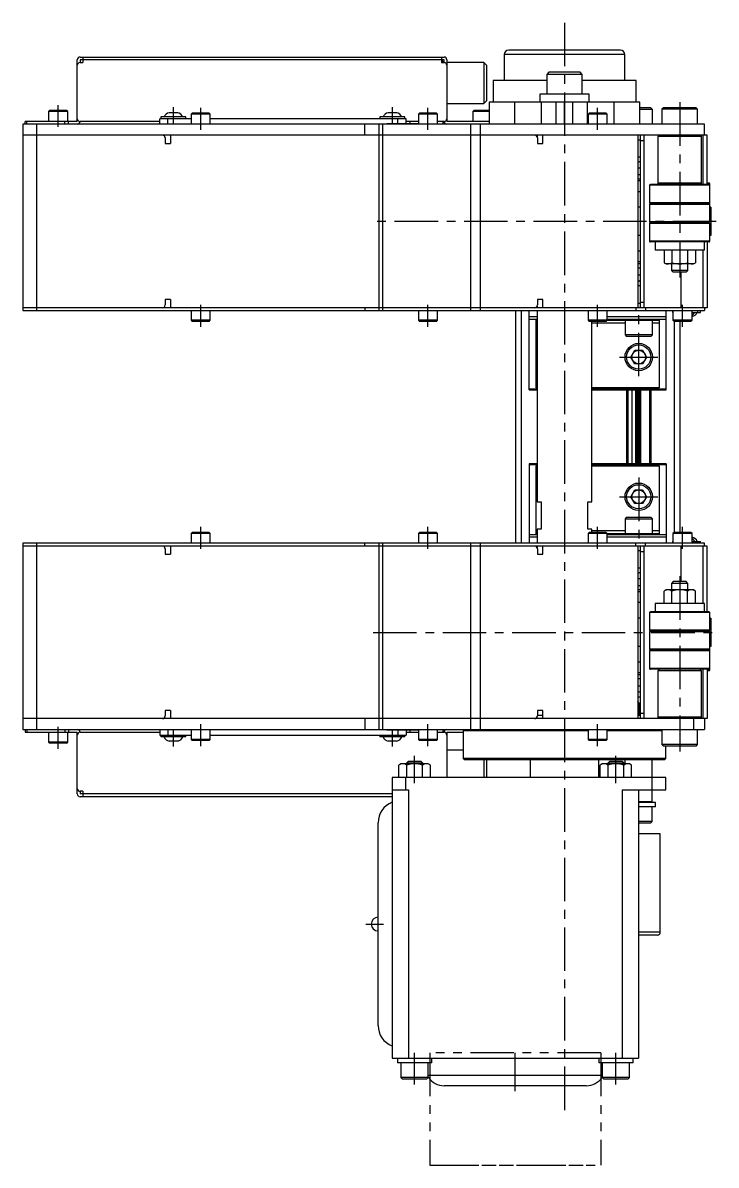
# Model space of a CAD drawing. Extents: x 0 to 4662, y -8 to 1177.
# Drawn here: x 0 to 253.3, y 756.7 to 1173.7 of the extents above; entities that cross this region are included whole.
import ezdxf

# ---------------------------------------------------------------- set-up
doc = ezdxf.new("R2010")
doc.units = 0
doc.header["$LTSCALE"] = 0.5
doc.linetypes.add('CENTER', pattern=[50.8, 31.75, -6.35, 6.35, -6.35])
doc.linetypes.add('PHANTOM', pattern=[63.5, 31.75, -6.35, 6.35, -6.35, 6.35, -6.35])
for name, color, linetype in [('MSM_CENTER', 1, 'CENTER'), ('MSM_CONTINUOUS', 7, 'CONTINUOUS'), ('MSM_IMAGINARY', 6, 'PHANTOM')]:
    doc.layers.add(name, color=color, linetype=linetype)

msp = doc.modelspace()

# ---------------------------------------------------------------- linework, layer by layer
at = {"layer": 'MSM_CENTER'}
for p, q in [((197.9, 1173.66), (197.9, 775.66)), ((12.9, 1135.66), (12.9, 1143.66)), ((55, 1136.66), (55, 1142.86)), ((65, 1134.66), (65, 1142.66)), ((135, 1136.66), (135, 1142.86)), ((148, 1134.66), (148, 1142.66)), ((210, 1134.66), (210, 1142.66)), ((240, 1144.66), (240, 1080.66)), ((253.3, 1101.16), (128, 1101.16)), ((65, 1062.66), (65, 1070.66)), ((148, 1062.66), (148, 1070.66)), ((210, 1062.66), (210, 1070.66)), ((241, 1062.66), (241, 1070.66)), ((225, 1044.66), (225, 1067.16)), ((218, 1051.66), (232, 1051.66)), ((225, 1007.66), (225, 985.16)), ((218, 1000.66), (232, 1000.66)), ((65, 981.66), (65, 989.66)), ((148, 981.66), (148, 989.66)), ((210, 981.66), (210, 989.66)), ((241, 981.66), (241, 989.66)), ((240, 971.66), (240, 907.66)), ((128, 951.16), (253.3, 951.16)), ((65, 909.66), (65, 917.66)), ((148, 909.66), (148, 917.66)), ((210, 909.66), (210, 917.66)), ((12.9, 908.66), (12.9, 916.66)), ((55, 909.46), (55, 915.66)), ((135, 909.46), (135, 915.66)), ((143.13, 896.16), (143.13, 906.06)), ((216.67, 896.16), (216.67, 906.06)), ((125.3, 844.66), (131.8, 844.66)), ((143.13, 786.06), (143.13, 797.66)), ((179.9, 783.66), (179.9, 797.66)), ((216.67, 786.06), (216.67, 797.66))]:
    msp.add_line(p, q, dxfattribs=at)
at = {"layer": 'MSM_CONTINUOUS'}
for p, q in [((218.3, 1163.66), (177.5, 1163.66)), ((19.9, 1158.16), (19.9, 1160.16)), ((20.9, 1161.16), (153.9, 1161.16)), ((153.9, 1160.16), (20.9, 1160.16)), ((20.9, 1160.16), (20.9, 1159.16)), ((21.9, 1161.16), (21.9, 1159.16)), ((152.9, 1161.16), (152.9, 1159.16)), ((153.4, 1159.66), (152.9, 1159.66)), ((153.4, 1159.66), (153.4, 1159.16)), ((153.9, 1159.16), (153.9, 1160.16)), ((154.9, 1160.16), (154.9, 1138.66)), ((175.9, 1162.06), (175.9, 1152.66)), ((219.9, 1162.06), (175.9, 1162.06)), ((219.9, 1152.66), (219.9, 1162.06)), ((19.9, 1138.66), (19.9, 1158.16)), ((20.9, 1159.16), (21.9, 1159.16)), ((152.9, 1159.16), (153.9, 1159.16)), ((168.4, 1159.16), (154.9, 1159.16)), ((169.4, 1158.16), (168.4, 1159.16)), ((168.4, 1159.16), (168.4, 1144.16)), ((169.4, 1158.16), (169.4, 1145.16)), ((192.2, 1155.66), (191.4, 1154.86)), ((203.6, 1155.66), (192.2, 1155.66)), ((204.4, 1154.86), (203.6, 1155.66)), ((171.77, 1152.66), (171.77, 1144.66)), ((191.39, 1152.66), (171.77, 1152.66)), ((191.4, 1154.86), (191.4, 1147.66)), ((204.4, 1154.86), (191.4, 1154.86)), ((204.4, 1147.66), (204.4, 1154.86)), ((224.03, 1152.66), (204.41, 1152.66)), ((224.03, 1144.66), (224.03, 1152.66)), ((188.9, 1147.66), (188.9, 1144.66)), ((206.9, 1147.66), (188.9, 1147.66)), ((206.9, 1144.66), (206.9, 1147.66)), ((154.9, 1144.16), (168.4, 1144.16)), ((168.4, 1144.16), (169.4, 1145.16)), ((170.4, 1144.66), (170.4, 1136.66)), ((225.4, 1144.66), (170.4, 1144.66)), ((179.72, 1136.66), (179.72, 1144.66)), ((189.5, 1136.66), (189.5, 1144.66)), ((194.89, 1136.66), (194.89, 1144.66)), ((197.9, 1136.66), (197.9, 1144.66)), ((200.91, 1136.66), (200.91, 1144.66)), ((206.3, 1136.66), (206.3, 1144.66)), ((216.08, 1136.66), (216.08, 1144.66)), ((225.4, 1136.66), (225.4, 1144.66)), ((229.4, 1142.66), (225.4, 1142.66)), ((230, 1142.06), (229.4, 1142.66)), ((234, 1142.66), (233.5, 1142.16)), ((246, 1142.66), (234, 1142.66)), ((246.5, 1142.16), (246, 1142.66)), ((9.8, 1141.66), (9.4, 1141.26)), ((9.4, 1141.26), (9.4, 1137.66)), ((16.4, 1141.26), (9.4, 1141.26)), ((16, 1141.66), (9.8, 1141.66)), ((16.4, 1141.26), (16, 1141.66)), ((16.4, 1137.66), (16.4, 1141.26)), ((19.9, 1137.66), (19.9, 1138.65)), ((61.5, 1138.66), (50, 1138.66)), ((50, 1136.66), (50, 1138.66)), ((50.4, 1139.36), (50.4, 1138.66)), ((59.6, 1139.36), (50.4, 1139.36)), ((53, 1136.66), (53, 1138.66)), ((56.57, 1140.86), (53.43, 1140.86)), ((59.6, 1138.66), (59.6, 1139.36)), ((61.9, 1140.66), (61.5, 1140.26)), ((61.5, 1140.26), (61.5, 1136.66)), ((68.5, 1140.26), (61.5, 1140.26)), ((68.1, 1140.66), (61.9, 1140.66)), ((68.5, 1140.26), (68.1, 1140.66)), ((68.5, 1136.66), (68.5, 1140.26)), ((140, 1138.66), (68.5, 1138.66)), ((130.4, 1139.36), (130.4, 1138.66)), ((139.6, 1139.36), (130.4, 1139.36)), ((136.57, 1140.86), (133.43, 1140.86)), ((137, 1136.76), (137, 1138.66)), ((139.6, 1138.66), (139.6, 1139.36)), ((140, 1136.76), (140, 1138.66)), ((144.9, 1140.66), (144.5, 1140.26)), ((144.5, 1140.26), (144.5, 1136.66)), ((151.5, 1140.26), (144.5, 1140.26)), ((151.1, 1140.66), (144.9, 1140.66)), ((151.5, 1140.26), (151.1, 1140.66)), ((151.5, 1136.66), (151.5, 1140.26)), ((154.9, 1138.65), (154.9, 1137.66)), ((164.8, 1141.66), (164.4, 1141.26)), ((164.4, 1141.26), (164.4, 1137.66)), ((170.4, 1141.26), (164.4, 1141.26)), ((170.4, 1141.66), (164.8, 1141.66)), ((206.9, 1140.66), (206.5, 1140.26)), ((206.5, 1140.26), (206.5, 1136.66)), ((213.5, 1140.26), (206.5, 1140.26)), ((213.1, 1140.66), (206.9, 1140.66)), ((213.5, 1140.26), (213.1, 1140.66)), ((213.5, 1136.66), (213.5, 1140.26)), ((230, 1142.06), (225.4, 1142.06)), ((230, 1136.66), (230, 1142.06)), ((233.5, 1142.16), (233.5, 1136.66)), ((246.5, 1142.16), (233.5, 1142.16)), ((246.5, 1136.66), (246.5, 1142.16)), ((0, 1136.66), (0, 1068.66)), ((249, 1136.66), (0, 1136.66)), ((0.9, 1136.66), (0.9, 1137.66)), ((19.9, 1137.66), (0.9, 1137.66)), ((1.49, 1136.66), (1.49, 1137.66)), ((5, 1136.66), (5, 1068.66)), ((15.31, 1136.66), (15.31, 1137.66)), ((16.73, 1136.66), (16.73, 1137.66)), ((50, 1137.66), (20.9, 1137.66)), ((125, 1132.66), (125, 1136.66)), ((130, 1136.66), (130, 1068.66)), ((131.46, 1136.66), (131.46, 1068.66)), ((133, 1136.66), (133, 1136.76)), ((144.5, 1136.76), (133, 1136.76)), ((144.5, 1137.66), (140, 1137.66)), ((141.4, 1137.66), (141.4, 1136.76)), ((153.9, 1137.66), (151.5, 1137.66)), ((153.4, 1137.66), (153.4, 1136.66)), ((170.4, 1137.66), (154.9, 1137.66)), ((163.54, 1136.66), (163.54, 1068.66)), ((167.07, 1136.66), (167.07, 1068.66)), ((249, 1132.66), (249, 1136.66)), ((250, 1132.66), (0, 1132.66)), ((52, 1131.66), (52, 1129.66)), ((54, 1132.66), (54, 1129.66)), ((187.9, 1132.66), (187.9, 1132.09)), ((188, 1131.66), (188, 1129.66)), ((190, 1129.66), (190, 1132.66)), ((224.62, 1132.66), (224.62, 1069.66)), ((224.62, 1130.96), (225.5, 1130.96)), ((225.5, 1132.66), (225.5, 1069.66)), ((225.5, 1130.66), (227, 1130.66)), ((227, 1069.66), (227, 1132.66)), ((232.5, 1132.66), (232, 1132.16)), ((232, 1132.16), (232, 1115.16)), ((248, 1132.16), (232, 1132.16)), ((248, 1132.16), (247.5, 1132.66)), ((248, 1115.16), (248, 1132.16)), ((248.5, 1114.66), (248.5, 1132.66)), ((250, 1114.66), (250, 1132.66)), ((52, 1129.66), (54, 1129.66)), ((188, 1129.66), (190, 1129.66)), ((225.5, 1124.66), (224.62, 1124.66)), ((224.62, 1123.08), (225, 1122.86)), ((225, 1122.86), (225.5, 1123.15)), ((225.5, 1120.66), (224.62, 1120.66)), ((225.51, 1118.16), (224.64, 1118.16)), ((225.5, 1115.94), (224.64, 1115.94)), ((225.5, 1116.64), (224.65, 1116.64)), ((229, 1114.36), (229, 1107.96)), ((251, 1114.36), (229, 1114.36)), ((250.7, 1114.66), (229.3, 1114.66)), ((232, 1115.16), (232.5, 1114.66)), ((248, 1115.16), (232, 1115.16)), ((247.5, 1114.66), (248, 1115.16)), ((251, 1114.86), (250, 1114.86)), ((250.7, 1115.16), (250.01, 1115.16)), ((251, 1107.96), (251, 1114.86)), ((225.51, 1112.01), (224.63, 1112.01)), ((225.5, 1106.31), (224.62, 1106.31)), ((251, 1107.96), (229, 1107.96)), ((229, 1107.36), (229, 1100.96)), ((251, 1107.36), (229, 1107.36)), ((250.7, 1107.66), (229.3, 1107.66)), ((251, 1107.86), (250.98, 1107.86)), ((251, 1100.96), (251, 1107.86)), ((251.3, 1106.31), (251, 1106.31)), ((251.3, 1106.31), (251.3, 1096.01)), ((251, 1100.96), (229, 1100.96)), ((229, 1100.36), (229, 1093.96)), ((251, 1100.36), (229, 1100.36)), ((250.7, 1100.66), (229.3, 1100.66)), ((251, 1093.96), (251, 1100.36)), ((225.5, 1096.01), (224.62, 1096.01)), ((251, 1093.96), (229, 1093.96)), ((250.7, 1093.66), (229.3, 1093.66)), ((231, 1093.66), (231, 1090.66)), ((249, 1090.66), (249, 1093.66)), ((250, 1093.66), (250, 1069.65)), ((251.3, 1096.01), (251, 1096.01)), ((225.51, 1090.31), (224.63, 1090.31)), ((249, 1090.66), (231, 1090.66)), ((234.25, 1090.66), (234.25, 1086.09)), ((237.12, 1090.66), (237.12, 1086.09)), ((242.88, 1090.66), (242.88, 1086.09)), ((245.75, 1090.66), (245.75, 1086.09)), ((248.5, 1069.66), (248.5, 1090.66)), ((225.5, 1086.38), (224.64, 1086.38)), ((225.5, 1085.68), (224.65, 1085.68)), ((234.25, 1086.09), (235, 1085.66)), ((245, 1085.66), (235, 1085.66)), ((237, 1085.66), (237, 1083.27)), ((243, 1083.27), (243, 1085.66)), ((245, 1085.66), (245.75, 1086.09)), ((224.62, 1081.66), (225.5, 1081.66)), ((225.51, 1084.16), (224.64, 1084.16)), ((237, 1083.27), (237.61, 1082.66)), ((243, 1083.27), (237, 1083.27)), ((242.39, 1082.66), (237.61, 1082.66)), ((240.5, 1069.66), (240.5, 1082.66)), ((242.39, 1082.66), (243, 1083.27)), ((225, 1079.46), (224.62, 1079.24)), ((225.5, 1077.66), (224.62, 1077.66)), ((225.5, 1079.17), (225, 1079.46)), ((54, 1072.66), (52, 1072.66)), ((52, 1072.66), (52, 1070.66)), ((54, 1072.66), (54, 1069.66)), ((190, 1072.66), (188, 1072.66)), ((188, 1072.66), (188, 1070.66)), ((190, 1069.66), (190, 1072.66)), ((250, 1069.65), (0, 1069.66)), ((0, 1068.66), (249, 1068.66)), ((61.5, 1068.66), (61.5, 1065.06)), ((68.5, 1065.06), (68.5, 1068.66)), ((125, 1069.66), (125, 1068.66)), ((144.5, 1068.66), (144.5, 1065.06)), ((151.5, 1065.06), (151.5, 1068.66)), ((180, 1068.66), (180, 983.66)), ((182, 1068.66), (182, 983.66)), ((185, 1039.66), (185, 1068.66)), ((187.9, 1070.22), (187.9, 1069.66)), ((187.9, 1068.66), (187.9, 998.86)), ((206.5, 1068.66), (206.5, 1065.06)), ((213.5, 1065.06), (213.5, 1068.66)), ((223.93, 1069.66), (223.93, 1068.66)), ((224.62, 1071.36), (225.5, 1071.36)), ((225.5, 1071.66), (227, 1071.66)), ((227.46, 1069.66), (227.46, 1068.66)), ((235, 1039.66), (235, 1068.66)), ((237.4, 1068.66), (237.4, 1067.96)), ((237.5, 1067.96), (237.4, 1067.96)), ((237.5, 1068.66), (237.5, 1065.06)), ((244.5, 1065.06), (244.5, 1068.66)), ((244.5, 1067.96), (247.6, 1067.96)), ((246.6, 1067.96), (246.6, 1068.66)), ((247.6, 1067.96), (247.6, 1068.66)), ((249, 1069.65), (249, 1068.66)), ((61.5, 1065.06), (61.9, 1064.66)), ((68.5, 1065.06), (61.5, 1065.06)), ((68.1, 1064.66), (61.9, 1064.66)), ((68.1, 1064.66), (68.5, 1065.06)), ((144.5, 1065.06), (144.9, 1064.66)), ((151.5, 1065.06), (144.5, 1065.06)), ((151.1, 1064.66), (144.9, 1064.66)), ((151.1, 1064.66), (151.5, 1065.06)), ((185, 1066.41), (187.9, 1066.41)), ((185, 1065.52), (187.9, 1065.52)), ((187.5, 1065.16), (187.9, 1065.16)), ((187.5, 1040.39), (187.5, 1065.16)), ((187.5, 1064.16), (187.9, 1064.16)), ((206.5, 1065.06), (206.9, 1064.66)), ((213.5, 1065.06), (206.5, 1065.06)), ((213.1, 1064.66), (206.9, 1064.66)), ((207.9, 998.86), (207.9, 1064.66)), ((207.9, 1064.16), (220, 1064.16)), ((213.1, 1064.66), (213.5, 1065.06)), ((213.5, 1066.41), (235, 1066.41)), ((213.5, 1065.52), (235, 1065.52)), ((213.5, 1065.16), (232.5, 1065.16)), ((220, 1065.16), (220, 1059.76)), ((230, 1059.76), (230, 1065.16)), ((230, 1064.16), (232.5, 1064.16)), ((232.5, 1065.16), (232.5, 1040.39)), ((237.5, 1065.06), (237.9, 1064.66)), ((244.5, 1065.06), (237.5, 1065.06)), ((244.1, 1064.66), (237.9, 1064.66)), ((238, 1064.66), (238, 987.66)), ((240, 1064.66), (240, 987.66)), ((244.1, 1064.66), (244.5, 1065.06)), ((244.5, 1066.46), (244.57, 1066.46)), ((220, 1059.76), (220.6, 1059.16)), ((230, 1059.76), (220, 1059.76)), ((229.4, 1059.16), (230, 1059.76)), ((229.4, 1059.16), (220.6, 1059.16)), ((222.11, 1051.66), (223.56, 1054.16)), ((223.56, 1049.16), (222.11, 1051.66)), ((223.56, 1054.16), (226.44, 1054.16)), ((226.44, 1054.16), (227.89, 1051.66)), ((227.89, 1051.66), (226.44, 1049.16)), ((226.44, 1049.16), (223.56, 1049.16)), ((185, 1040.02), (187.9, 1040.02)), ((185, 1039.66), (187.9, 1039.66)), ((187.9, 1040.39), (187.5, 1040.39)), ((232.5, 1040.39), (207.9, 1040.39)), ((207.9, 1040.02), (235, 1040.02)), ((207.9, 1039.66), (235, 1039.66)), ((220.6, 1039.66), (220.6, 1012.66)), ((221, 1039.66), (221, 1012.66)), ((222.5, 1039.66), (222.5, 1012.66)), ((223.78, 1039.66), (223.78, 1012.66)), ((224.1, 1039.66), (224.1, 1012.66)), ((224.6, 1039.66), (224.6, 1012.66)), ((225, 1039.66), (225, 1012.66)), ((225.4, 1039.66), (225.4, 1012.66)), ((225.65, 1039.66), (225.65, 1012.66)), ((229, 1039.66), (229, 1012.66)), ((229.4, 1039.66), (229.4, 1012.66)), ((185, 1012.66), (185, 983.66)), ((187.9, 1012.66), (185, 1012.66)), ((187.9, 1012.29), (185, 1012.29)), ((187.5, 987.16), (187.5, 1011.92)), ((187.5, 1011.92), (187.9, 1011.92)), ((235, 1012.66), (207.9, 1012.66)), ((235, 1012.29), (207.9, 1012.29)), ((207.9, 1011.92), (232.5, 1011.92)), ((232.5, 1011.92), (232.5, 987.16)), ((235, 1012.66), (235, 983.66)), ((222.11, 1000.66), (223.56, 1003.16)), ((223.56, 1003.16), (226.44, 1003.16)), ((226.44, 1003.16), (227.89, 1000.66)), ((187.9, 998.86), (189.4, 998.86)), ((189.4, 998.86), (189.4, 988.86)), ((206.4, 998.86), (207.9, 998.86)), ((206.4, 988.86), (206.4, 998.86)), ((223.56, 998.16), (222.11, 1000.66)), ((226.44, 998.16), (223.56, 998.16)), ((227.89, 1000.66), (226.44, 998.16)), ((220.6, 993.16), (220, 992.56)), ((220, 992.56), (220, 987.16)), ((220, 992.56), (230, 992.56)), ((220.6, 993.16), (229.4, 993.16)), ((230, 992.56), (229.4, 993.16)), ((230, 987.16), (230, 992.56)), ((187.9, 988.86), (187.9, 983.66)), ((189.4, 988.86), (187.9, 988.86)), ((207.9, 988.86), (206.4, 988.86)), ((207.9, 987.66), (207.9, 988.86)), ((61.9, 987.66), (61.5, 987.26)), ((61.5, 987.26), (61.5, 983.66)), ((68.5, 987.26), (61.5, 987.26)), ((68.1, 987.66), (61.9, 987.66)), ((68.5, 987.26), (68.1, 987.66)), ((68.5, 983.66), (68.5, 987.26)), ((144.9, 987.66), (144.5, 987.26)), ((144.5, 987.26), (144.5, 983.66)), ((151.5, 987.26), (144.5, 987.26)), ((151.1, 987.66), (144.9, 987.66)), ((151.5, 987.26), (151.1, 987.66)), ((151.5, 983.66), (151.5, 987.26)), ((187.9, 986.79), (185, 986.79)), ((187.9, 985.91), (185, 985.91)), ((187.9, 988.16), (187.5, 988.16)), ((187.9, 987.16), (187.5, 987.16)), ((206.9, 987.66), (206.5, 987.26)), ((206.5, 987.26), (206.5, 983.66)), ((213.5, 987.26), (206.5, 987.26)), ((213.1, 987.66), (206.9, 987.66)), ((220, 988.16), (207.9, 988.16)), ((213.5, 987.26), (213.1, 987.66)), ((213.5, 983.66), (213.5, 987.26)), ((232.5, 987.16), (213.5, 987.16)), ((235, 986.79), (213.5, 986.79)), ((235, 985.91), (213.5, 985.91)), ((232.5, 988.16), (230, 988.16)), ((237.4, 984.36), (237.4, 983.66)), ((237.5, 984.36), (237.4, 984.36)), ((237.9, 987.66), (237.5, 987.26)), ((237.5, 987.26), (237.5, 983.66)), ((244.5, 987.26), (237.5, 987.26)), ((244.1, 987.66), (237.9, 987.66)), ((244.5, 987.26), (244.1, 987.66)), ((244.5, 983.66), (244.5, 987.26)), ((244.5, 985.86), (244.57, 985.86)), ((244.5, 984.36), (247.6, 984.36)), ((246.6, 983.66), (246.6, 984.36)), ((247.6, 983.66), (247.6, 984.36)), ((0, 983.66), (0, 915.66)), ((249, 983.66), (0, 983.66)), ((250, 982.66), (0, 982.66)), ((5, 983.66), (5, 915.66)), ((52, 981.66), (52, 979.66)), ((54, 982.66), (54, 979.66)), ((125, 982.66), (125, 983.66)), ((130, 983.66), (130, 915.66)), ((131.46, 983.66), (131.46, 915.66)), ((163.54, 983.66), (163.54, 915.66)), ((167.07, 983.66), (167.07, 915.66)), ((187.9, 982.66), (187.9, 982.09)), ((188, 981.66), (188, 979.66)), ((190, 979.66), (190, 982.66)), ((223.93, 982.66), (223.93, 983.66)), ((224.62, 982.66), (224.62, 919.66)), ((225.5, 980.96), (224.62, 980.96)), ((225.5, 982.66), (225.5, 919.66)), ((225.5, 980.66), (227, 980.66)), ((227, 919.66), (227, 982.66)), ((227.46, 982.66), (227.46, 983.66)), ((240.5, 969.66), (240.5, 982.66)), ((248.5, 961.66), (248.5, 982.66)), ((249, 982.66), (249, 983.66)), ((250, 958.66), (250, 982.66)), ((52, 979.66), (54, 979.66)), ((188, 979.66), (190, 979.66)), ((224.62, 974.66), (225.5, 974.66)), ((224.62, 973.08), (225, 972.86)), ((225, 972.86), (225.5, 973.15)), ((225.5, 970.66), (224.62, 970.66)), ((225.51, 968.16), (224.64, 968.16)), ((237.61, 969.66), (237, 969.04)), ((237, 969.04), (237, 966.66)), ((243, 969.04), (237, 969.04)), ((242.39, 969.66), (237.61, 969.66)), ((243, 969.04), (242.39, 969.66)), ((243, 966.66), (243, 969.04)), ((225.5, 965.94), (224.64, 965.94)), ((225.5, 966.64), (224.65, 966.64)), ((235, 966.66), (234.25, 966.22)), ((234.25, 961.66), (234.25, 966.22)), ((245, 966.66), (235, 966.66)), ((237.12, 961.66), (237.12, 966.22)), ((242.88, 961.66), (242.88, 966.22)), ((245.75, 966.22), (245, 966.66)), ((245.75, 961.66), (245.75, 966.22)), ((225.51, 962.01), (224.63, 962.01)), ((231, 961.66), (231, 958.66)), ((249, 961.66), (231, 961.66)), ((249, 958.66), (249, 961.66)), ((225.5, 956.31), (224.62, 956.31)), ((229, 958.36), (229, 951.96)), ((251, 958.36), (229, 958.36)), ((250.7, 958.66), (229.3, 958.66)), ((251, 951.96), (251, 958.36)), ((251.3, 956.31), (251, 956.31)), ((251.3, 956.31), (251.3, 946.01)), ((251, 951.96), (229, 951.96)), ((229, 951.36), (229, 944.96)), ((251, 951.36), (229, 951.36)), ((250.7, 951.66), (229.3, 951.66)), ((251, 944.46), (251, 951.36)), ((225.5, 946.01), (224.62, 946.01)), ((251, 944.96), (229, 944.96)), ((229, 944.36), (229, 937.96)), ((251, 944.36), (229, 944.36)), ((250.7, 944.66), (229.3, 944.66)), ((251, 944.46), (250.98, 944.46)), ((251.3, 946.01), (251, 946.01)), ((251, 937.46), (251, 944.36)), ((225.51, 940.31), (224.63, 940.31)), ((225.5, 936.38), (224.64, 936.38)), ((225.51, 934.16), (224.64, 934.16)), ((225.5, 935.68), (224.65, 935.68)), ((251, 937.96), (229, 937.96)), ((250.7, 937.66), (229.3, 937.66)), ((232.5, 937.66), (232, 937.16)), ((232, 937.16), (232, 920.16)), ((248, 937.16), (232, 937.16)), ((248, 937.16), (247.5, 937.66)), ((248, 920.16), (248, 937.16)), ((248.5, 919.66), (248.5, 937.66)), ((250, 937.66), (250, 919.66)), ((251, 937.46), (250.01, 937.46)), ((250.7, 937.16), (250.01, 937.16)), ((224.62, 931.66), (225.5, 931.66)), ((225, 929.46), (224.62, 929.24)), ((224.62, 927.66), (225.5, 927.66)), ((224.63, 925.86), (224.62, 925.86)), ((225.13, 925.36), (224.63, 925.86)), ((225.5, 929.17), (225, 929.46)), ((54, 922.66), (52, 922.66)), ((52, 922.66), (52, 920.66)), ((54, 922.66), (54, 919.66)), ((190, 922.66), (188, 922.66)), ((188, 922.66), (188, 920.66)), ((190, 919.66), (190, 922.66)), ((225.13, 925.36), (224.62, 925.36)), ((225.13, 920.86), (225.13, 925.36)), ((225.5, 921.66), (227, 921.66)), ((250, 919.66), (0, 919.66)), ((125, 919.66), (125, 915.66)), ((190, 920.86), (188, 920.86)), ((225.5, 920.86), (224.62, 920.86)), ((225.5, 921.36), (225.13, 921.36)), ((232, 920.16), (232.5, 919.66)), ((248, 920.16), (232, 920.16)), ((245, 919.66), (245, 915.66)), ((247.5, 919.66), (248, 920.16)), ((249, 919.66), (249, 915.66)), ((0, 915.66), (249, 915.66)), ((0.9, 915.66), (0.9, 914.66)), ((0.9, 914.66), (19.9, 914.66)), ((1.49, 915.66), (1.49, 914.66)), ((9.4, 914.66), (9.4, 911.06)), ((15.31, 915.66), (15.31, 914.66)), ((16.4, 911.06), (16.4, 914.66)), ((16.73, 915.66), (16.73, 914.66)), ((19.9, 913.66), (19.9, 914.66)), ((19.9, 894.16), (19.9, 913.66)), ((20.9, 914.66), (50, 914.66)), ((50, 915.66), (50, 913.66)), ((50, 913.66), (61.5, 913.66)), ((50.4, 913.66), (50.4, 912.96)), ((53, 915.66), (53, 913.66)), ((59.6, 912.96), (59.6, 913.66)), ((61.5, 915.66), (61.5, 912.06)), ((68.5, 912.06), (68.5, 915.66)), ((68.5, 913.66), (140, 913.66)), ((130.4, 913.66), (130.4, 912.96)), ((133, 915.66), (133, 915.56)), ((133, 915.56), (144.5, 915.56)), ((137, 915.56), (137, 913.66)), ((139.6, 912.96), (139.6, 913.66)), ((140, 915.56), (140, 913.66)), ((140, 914.66), (144.5, 914.66)), ((141.4, 915.56), (141.4, 914.66)), ((144.5, 915.66), (144.5, 912.06)), ((151.5, 912.06), (151.5, 915.66)), ((151.5, 914.66), (153.9, 914.66)), ((153.4, 915.66), (153.4, 914.66)), ((154.9, 914.66), (154.9, 913.66)), ((154.9, 914.66), (160.9, 914.66)), ((154.9, 913.66), (154.9, 898.16)), ((161.4, 915.66), (160.9, 915.16)), ((160.9, 915.16), (160.9, 905.16)), ((206.51, 915.16), (160.9, 915.16)), ((206.5, 915.66), (206.5, 912.06)), ((213.5, 912.06), (213.5, 915.66)), ((233.53, 915.16), (213.52, 915.16)), ((233.5, 915.66), (233.5, 910.16)), ((246.5, 910.16), (246.5, 915.66)), ((9.4, 911.06), (9.8, 910.66)), ((16.4, 911.06), (9.4, 911.06)), ((16, 910.66), (9.8, 910.66)), ((16, 910.66), (16.4, 911.06)), ((59.6, 912.96), (50.4, 912.96)), ((56.57, 911.46), (53.43, 911.46)), ((61.5, 912.06), (61.9, 911.66)), ((68.5, 912.06), (61.5, 912.06)), ((68.1, 911.66), (61.9, 911.66)), ((68.1, 911.66), (68.5, 912.06)), ((139.6, 912.96), (130.4, 912.96)), ((136.57, 911.46), (133.43, 911.46)), ((144.5, 912.06), (144.9, 911.66)), ((151.5, 912.06), (144.5, 912.06)), ((151.1, 911.66), (144.9, 911.66)), ((151.1, 911.66), (151.5, 912.06)), ((206.5, 912.06), (206.9, 911.66)), ((213.5, 912.06), (206.5, 912.06)), ((213.1, 911.66), (206.9, 911.66)), ((213.1, 911.66), (213.5, 912.06)), ((233.5, 910.16), (234, 909.66)), ((246.5, 910.16), (233.5, 910.16)), ((246, 909.66), (234, 909.66)), ((234.9, 905.16), (234.9, 909.66)), ((246, 909.66), (246.5, 910.16)), ((160.9, 908.16), (154.9, 908.16)), ((160.9, 905.16), (161.4, 904.66)), ((234.9, 905.16), (160.9, 905.16)), ((234.4, 904.66), (234.9, 905.16)), ((138.13, 903.16), (137.38, 902.72)), ((137.38, 898.16), (137.38, 902.72)), ((148.13, 903.16), (138.13, 903.16)), ((140.74, 904.06), (140.13, 903.44)), ((140.13, 903.44), (140.13, 903.16)), ((146.13, 903.44), (140.13, 903.44)), ((140.26, 898.16), (140.26, 902.72)), ((145.52, 904.06), (140.74, 904.06)), ((146.13, 903.44), (145.52, 904.06)), ((146.01, 898.16), (146.01, 902.72)), ((146.13, 903.16), (146.13, 903.44)), ((148.88, 902.72), (148.13, 903.16)), ((148.88, 898.16), (148.88, 902.72)), ((234.4, 904.66), (161.4, 904.66)), ((168.4, 904.66), (168.4, 898.15)), ((169.4, 904.66), (169.4, 898.16)), ((185.4, 904.66), (185.4, 898.16)), ((210.4, 898.16), (210.4, 904.66)), ((211.67, 903.16), (210.92, 902.72)), ((210.92, 898.16), (210.92, 902.72)), ((221.67, 903.16), (211.67, 903.16)), ((214.28, 904.06), (213.67, 903.44)), ((213.67, 903.44), (213.67, 903.16)), ((219.67, 903.44), (213.67, 903.44)), ((213.79, 898.16), (213.79, 902.72)), ((219.06, 904.06), (214.28, 904.06)), ((219.67, 903.44), (219.06, 904.06)), ((219.54, 898.16), (219.54, 902.72)), ((219.67, 903.16), (219.67, 903.44)), ((219.9, 904.66), (219.9, 903.16)), ((222.42, 902.72), (221.67, 903.16)), ((222.42, 898.16), (222.42, 902.72)), ((229.9, 898.16), (229.9, 904.66)), ((134.9, 898.16), (134.9, 795.66)), ((234.9, 898.16), (134.9, 898.16)), ((139.9, 893.66), (139.9, 898.16)), ((229.9, 893.66), (229.9, 898.16)), ((234.9, 893.66), (234.9, 898.16)), ((19.9, 892.16), (19.9, 894.15)), ((21.9, 893.16), (20.9, 893.16)), ((20.9, 893.16), (20.9, 892.16)), ((21.9, 893.16), (21.9, 891.16)), ((134.9, 893.66), (140.9, 893.66)), ((140.9, 893.66), (140.9, 795.66)), ((218.9, 893.66), (218.9, 795.66)), ((218.9, 893.66), (234.9, 893.66)), ((224.9, 893.66), (224.9, 795.66)), ((229.9, 889.26), (229.9, 893.66)), ((134.9, 892.16), (20.9, 892.16)), ((134.9, 891.16), (20.9, 891.16)), ((229.9, 889.26), (224.9, 889.26)), ((231.15, 889.06), (224.9, 889.06)), ((229.7, 889.06), (229.9, 889.26)), ((231.15, 887.46), (231.15, 889.06)), ((231.15, 887.46), (224.9, 887.46)), ((229.9, 882.06), (229.9, 887.46)), ((129.8, 807.66), (129.8, 881.66)), ((229.9, 882.06), (224.9, 882.06)), ((229.3, 881.46), (224.9, 881.46)), ((229.3, 881.46), (229.9, 882.06)), ((232.9, 877.66), (224.9, 877.66)), ((232.9, 841.66), (232.9, 877.66)), ((232.9, 841.66), (224.9, 841.66)), ((231.9, 840.66), (224.9, 840.66)), ((134.9, 795.66), (224.9, 795.66)), ((136.88, 795.66), (136.88, 794.06)), ((149.38, 794.06), (136.88, 794.06)), ((138.13, 794.06), (138.13, 788.66)), ((148.13, 788.66), (148.13, 794.06)), ((149.38, 794.06), (149.38, 795.66)), ((210.42, 795.66), (210.42, 794.06)), ((222.92, 794.06), (210.42, 794.06)), ((211.67, 794.06), (211.67, 788.66)), ((221.67, 788.66), (221.67, 794.06)), ((222.92, 794.06), (222.92, 795.66)), ((138.13, 788.66), (138.73, 788.06)), ((148.13, 788.66), (138.13, 788.66)), ((147.53, 788.06), (148.13, 788.66)), ((211.67, 789.37), (148.13, 789.37)), ((211.67, 788.66), (212.27, 788.06)), ((221.67, 788.66), (211.67, 788.66)), ((221.07, 788.06), (221.67, 788.66)), ((147.53, 788.06), (138.73, 788.06)), ((205.85, 785.66), (153.95, 785.66)), ((221.07, 788.06), (212.27, 788.06))]:
    msp.add_line(p, q, dxfattribs=at)
for centre, radius in [((225, 1051.66), 5), ((225, 1051.66), 4.4), ((225, 1051.66), 2.5), ((225, 1000.66), 5), ((225, 1000.66), 4.4), ((225, 1000.66), 2.5)]:
    msp.add_circle(centre, radius, dxfattribs=at)
for centre, radius, start, end in [((177.5, 1162.06), 1.6, 90, 180), ((218.3, 1162.06), 1.6, 0, 90), ((20.9, 1160.16), 1, 90, 180), ((153.9, 1160.16), 1, 0, 90), ((20.9, 1158.16), 1, 90, 180), ((153.9, 1158.16), 1, 0, 90), ((20.9, 1138.66), 1, 180, 270), ((53.91, 1138.4), 2.5, 101.2228, 157.6119), ((56.09, 1138.4), 2.5, 22.3881, 78.7772), ((133.91, 1138.4), 2.5, 101.2228, 157.6119), ((136.09, 1138.4), 2.5, 22.3881, 78.7772), ((153.9, 1138.66), 1, 270, 0), ((19.9, 1137.66), 1, 270, 0), ((154.9, 1137.66), 1, 180, 270), ((51, 1131.66), 1, 0, 90), ((187, 1131.66), 1, 0, 90), ((229.3, 1114.36), 0.3, 90, 180), ((250.7, 1114.86), 0.3, 0, 90), ((250.7, 1114.36), 0.3, 0, 90), ((229.3, 1107.96), 0.3, 180, 270), ((229.3, 1107.36), 0.3, 90, 180), ((250.7, 1107.96), 0.3, 270, 0), ((250.7, 1107.36), 0.3, 0, 90), ((250.7, 1107.86), 0.3, 0, 9.5801), ((229.3, 1100.96), 0.3, 180, 270), ((250.7, 1100.96), 0.3, 270, 0), ((229.3, 1100.36), 0.3, 90, 180), ((250.7, 1100.36), 0.3, 0, 90), ((229.3, 1093.96), 0.3, 180, 270), ((250.7, 1093.96), 0.3, 270, 0), ((235.69, 1088.26), 2.6, 243.5424, 303.5424), ((240, 1095.41), 9.76, 252.8618, 287.1382), ((244.31, 1088.26), 2.6, 236.4576, 296.4576), ((51, 1070.66), 1, 270, 0), ((187, 1070.66), 1, 270, 0), ((243.09, 1068.91), 2.5, 304.3763, 337.6119), ((244.09, 1068.91), 2.5, 281.2228, 337.6119), ((243.09, 983.4), 2.5, 22.3881, 55.6237), ((244.09, 983.4), 2.5, 22.3881, 78.7772), ((51, 981.66), 1, 0, 90), ((187, 981.66), 1, 0, 90), ((235.69, 964.05), 2.6, 56.4576, 116.4576), ((240, 956.9), 9.76, 72.8618, 107.1382), ((244.31, 964.05), 2.6, 63.5424, 123.5424), ((229.3, 958.36), 0.3, 90, 180), ((250.7, 958.36), 0.3, 0, 90), ((229.3, 951.96), 0.3, 180, 270), ((229.3, 951.36), 0.3, 90, 180), ((250.7, 951.96), 0.3, 270, 0), ((250.7, 951.36), 0.3, 0, 90), ((229.3, 944.96), 0.3, 180, 270), ((229.3, 944.36), 0.3, 90, 180), ((250.7, 944.96), 0.3, 270, 0), ((250.7, 944.36), 0.3, 0, 90), ((250.7, 944.46), 0.3, 350.4199, 0), ((229.3, 937.96), 0.3, 180, 270), ((250.7, 937.96), 0.3, 270, 0), ((250.7, 937.46), 0.3, 270, 0), ((51, 920.66), 1, 270, 0), ((187, 920.66), 1, 270, 0), ((19.9, 914.66), 1, 0, 90), ((20.9, 913.66), 1, 90, 180), ((154.9, 914.66), 1, 90, 180), ((153.9, 913.66), 1, 0, 90), ((53.91, 913.91), 2.5, 202.3881, 258.7772), ((56.09, 913.91), 2.5, 281.2228, 337.6119), ((133.91, 913.91), 2.5, 202.3881, 258.7772), ((136.09, 913.91), 2.5, 281.2228, 337.6119), ((138.82, 900.55), 2.6, 56.4576, 116.4576), ((143.13, 893.4), 9.76, 72.8618, 107.1382), ((147.44, 900.55), 2.6, 63.5424, 123.5424), ((212.36, 900.55), 2.6, 56.4576, 116.4576), ((216.67, 893.4), 9.76, 72.8618, 107.1382), ((220.98, 900.55), 2.6, 63.5424, 123.5424), ((20.9, 894.16), 1, 180, 270), ((20.9, 892.16), 1, 180, 270), ((137.8, 881.66), 8, 111.2538, 180), ((129.8, 844.66), 2.5, 90, 270), ((231.9, 841.66), 1, 270, 0), ((137.8, 807.66), 8, 180, 248.7462), ((153.95, 792.66), 7, 213.6896, 270), ((205.85, 792.66), 7, 270, 326.3104)]:
    msp.add_arc(centre, radius, start, end, dxfattribs=at)
at = {"layer": 'MSM_IMAGINARY'}
for p, q in [((211.15, 797.66), (148.65, 797.66)), ((148.65, 797.66), (148.65, 756.66)), ((211.15, 797.66), (211.15, 756.66)), ((148.65, 756.66), (211.15, 756.66)), ((150.71, 756.66), (209.09, 756.66))]:
    msp.add_line(p, q, dxfattribs=at)

doc.saveas('drawing.dxf')
